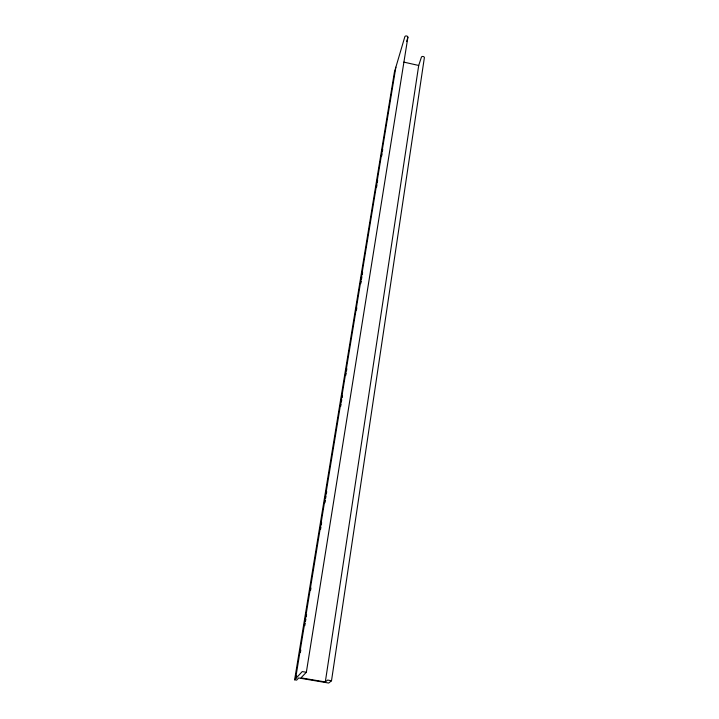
<?xml version="1.0" encoding="UTF-8"?>
<svg xmlns="http://www.w3.org/2000/svg" width="719" height="719" viewBox="0 0 719 719"><rect width="100%" height="100%" fill="white"/><g stroke="black" fill="none" stroke-linecap="round" stroke-linejoin="round"><path stroke-width="1.08" d="M331.504 680.776L327.666 680.057L325.312 681.963L300.973 677.855L306.348 672.274L407.871 37.37A1.546 1.07 9.4 0 0 406.675 36.004A1.546 1.07 9.4 0 0 404.86 36.687L395.863 67.2L295.563 678.772L294.619 679.797L296.623 680.138L298.664 677.972L328.709 683.05L331.504 680.776L424.345 57.826A1.51 1.016 8.2 0 0 423.203 56.513A1.51 1.016 8.2 0 0 421.415 57.161L418.71 65.465L325.312 681.963M294.619 679.797L394.407 72.125L395.863 67.2M296.264 677.693L296.623 675.483M300.434 652.223L300.794 650.012M304.784 625.647L305.144 623.427M305.503 621.216L305.872 619.005M306.231 616.785L306.591 614.574M310.581 590.209L310.95 587.989M320.548 529.301L320.917 527.081M321.276 524.87L321.636 522.659M324.907 502.725L325.267 500.505M325.626 498.294L325.995 496.074M326.354 493.863L326.714 491.652M340.671 406.379L341.04 404.159M341.399 401.948L341.759 399.728M342.127 397.517L342.487 395.306M345.749 375.372L346.109 373.152M346.477 370.941L346.837 368.721M356.444 310.033L356.804 307.813M360.794 283.457L361.154 281.237M361.522 279.026L361.882 276.806M362.241 274.595L362.61 272.375M376.567 187.111L376.927 184.891M377.286 182.68L377.655 180.46M381.636 156.095L382.005 153.884M382.364 151.673L382.724 149.453M406.621 41.549L407.871 37.37M295.563 678.772L302.241 671.582L306.348 672.274M403.862 62.122L418.71 65.465"/></g></svg>
